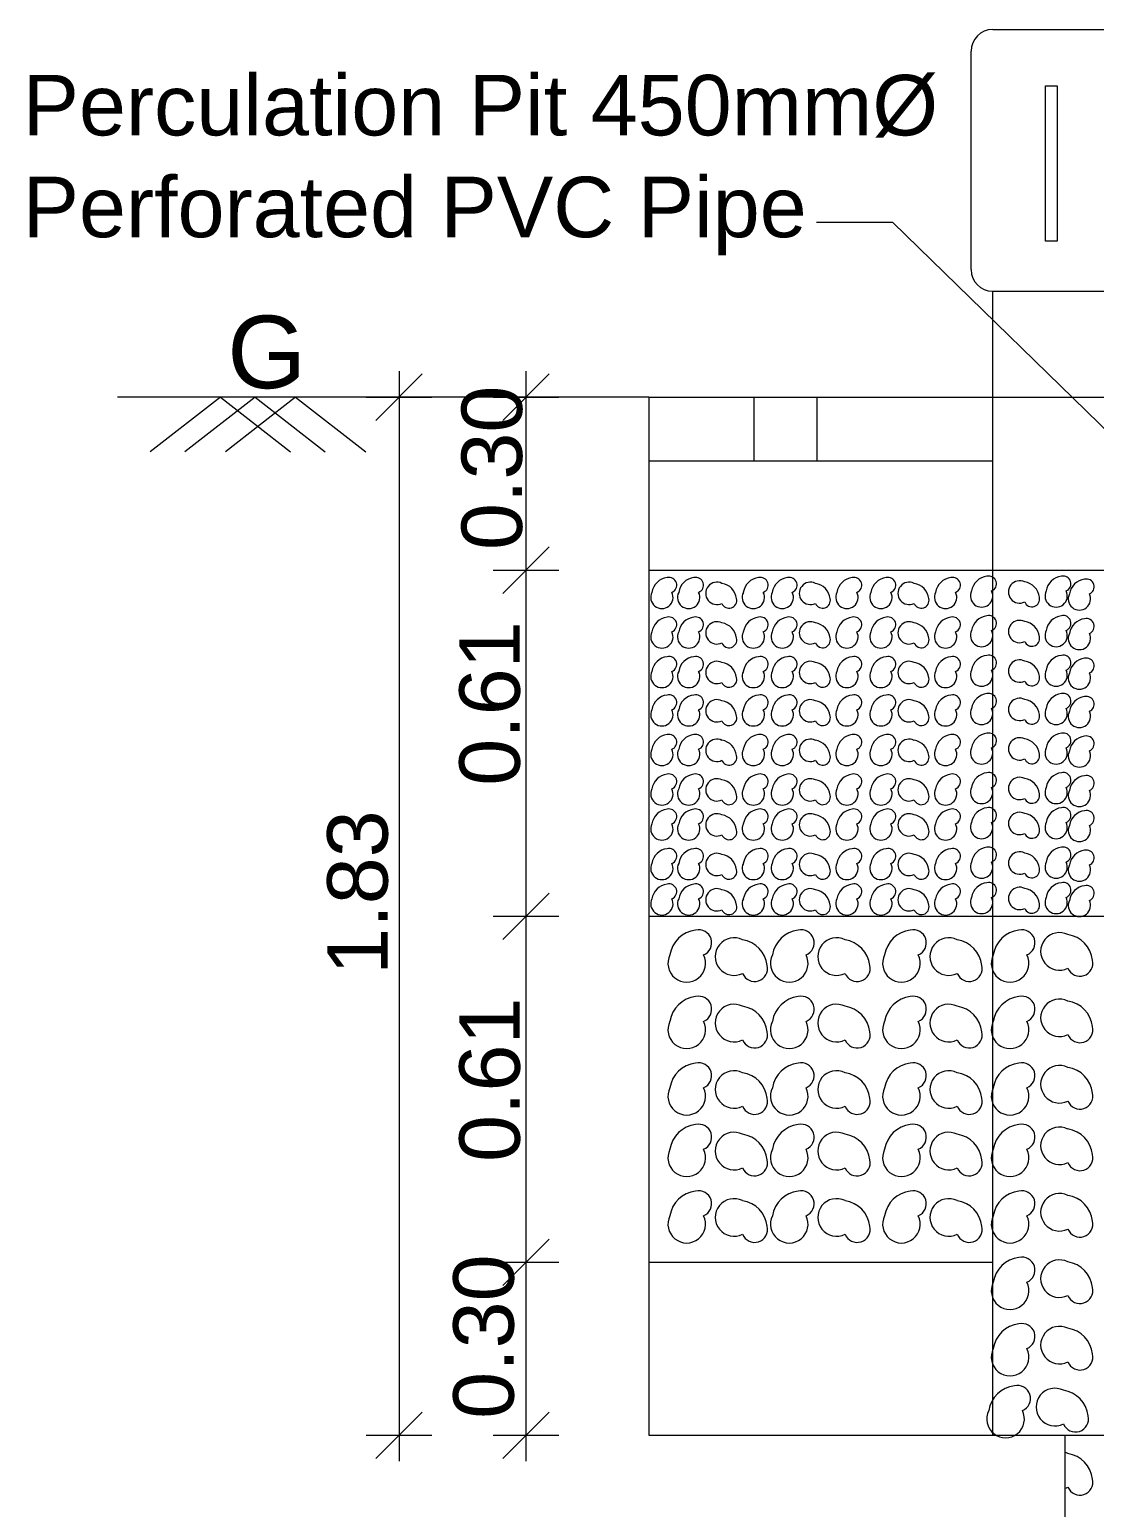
# Model space of a CAD drawing. Header units: metres. Extents: x -3129379 to 8446, y 1795 to 1612176.
# Drawn here: x -1560458.386 to -1560457.065, y 43123.086 to 43124.919 of the extents above; entities that cross this region are included whole.
import ezdxf

# ---------------------------------------------------------------- set-up
doc = ezdxf.new("R2010")
doc.units = ezdxf.units.M
doc.header["$LTSCALE"] = 750
doc.header["$MEASUREMENT"] = 0
doc.linetypes.add('HIDDEN', pattern=[0.375, 0.25, -0.125])
doc.layers.get('0').update_dxf_attribs({"lineweight": 5})
doc.styles.get("Standard").update_dxf_attribs({"font": 'arial.ttf'})

# ---------------------------------------------------------------- blocks, each defined once
blk = doc.blocks.new('RWH')
for p, q in [((2940.7392, -2949.5552), (2942.2352, -2949.5552)), ((2940.6498, -2950.5477), (2940.6498, -2949.6446)), ((2940.9578, -2949.7883), (2941.0057, -2949.7883)), ((2940.9578, -2950.4295), (2940.9578, -2949.7883)), ((2941.0057, -2949.7883), (2941.0057, -2950.4295)), ((2941.0057, -2950.4295), (2940.9578, -2950.4295)), ((2940.7392, -2950.6371), (2942.2352, -2950.6371)), ((2940.7392, -2955.3661), (2940.7392, -2950.6371)), ((2938.1886, -2951.1714), (2938.3811, -2950.9789)), ((2938.2849, -2950.9677), (2938.2849, -2955.4736)), ((2938.7135, -2951.1714), (2938.906, -2950.9789)), ((2938.8097, -2950.9677), (2938.8097, -2955.4736)), ((2937.5467, -2951.0752), (2937.2567, -2951.3001)), ((2937.6897, -2951.0752), (2937.3996, -2951.3001)), ((2937.5467, -2951.0752), (2937.8368, -2951.3001)), ((2937.8576, -2951.0752), (2937.5675, -2951.3001)), ((2937.6897, -2951.0752), (2937.9797, -2951.3001)), ((2937.8576, -2951.0752), (2938.1477, -2951.3001)), ((2938.1487, -2951.0752), (2938.421, -2951.0752)), ((2938.6736, -2951.0752), (2938.9459, -2951.0752)), ((2939.3176, -2951.0752), (2943.6085, -2951.0752)), ((2939.3176, -2951.0752), (2939.3176, -2955.3661)), ((2939.3176, -2951.3385), (2940.7392, -2951.3385)), ((2938.7135, -2951.8866), (2938.906, -2951.694)), ((2938.6736, -2951.7903), (2938.9459, -2951.7903)), ((2939.3176, -2951.7903), (2942.2352, -2951.7903)), ((2938.7135, -2953.3169), (2938.906, -2953.1244)), ((2938.6736, -2953.2206), (2938.9459, -2953.2206)), ((2939.3176, -2953.2206), (2943.6085, -2953.2206)), ((2938.7135, -2954.7472), (2938.906, -2954.5547)), ((2938.6736, -2954.6509), (2938.9459, -2954.6509)), ((2939.3176, -2954.6509), (2940.7392, -2954.6509)), ((2938.1886, -2955.4623), (2938.3811, -2955.2698)), ((2938.7135, -2955.4623), (2938.906, -2955.2698)), ((2938.1487, -2955.3661), (2938.421, -2955.3661)), ((2938.6736, -2955.3661), (2938.9459, -2955.3661)), ((2939.3176, -2955.3661), (2941.0372, -2955.3661)), ((2941.0372, -2955.3661), (2941.0372, -2957.7464))]:
    blk.add_line(p, q)
at = {"linetype": 'HIDDEN', "ltscale": 2}
blk.add_line((2939.3176, -2951.0752), (2937.1205, -2951.0752), dxfattribs=at)
at = {"linetype": 'HIDDEN'}
for p, q in [((2939.7511, -2951.0752), (2939.7511, -2951.3385)), ((2940.0122, -2951.0752), (2940.0122, -2951.3385)), ((2941.0372, -2955.3661), (2941.9372, -2955.3661))]:
    blk.add_line(p, q, dxfattribs=at)
blk.add_lwpolyline([(2941.3397, -2951.3389), (2940.3263, -2950.3525), (2940.0104, -2950.3525)])
for centre, radius, start, end in [((2940.7392, -2949.6446), 0.0894, 90, 180), ((2940.7392, -2950.5477), 0.0894, 180, 270), ((2939.4019, -2951.8927), 0.0724, 96.73579, 171.18072), ((2939.401, -2951.8519), 0.032, 291.98364, 103.6967), ((2939.5126, -2951.8927), 0.0724, 96.73579, 171.18072), ((2939.5117, -2951.8519), 0.032, 291.98364, 103.6967), ((2939.5989, -2951.8858), 0.0462, 63.29726, 296.70274), ((2939.6085, -2951.916), 0.0724, 6.73579, 81.18072), ((2939.7799, -2951.8927), 0.0724, 96.73579, 171.18072), ((2939.779, -2951.8519), 0.032, 291.98364, 103.6967), ((2939.8996, -2951.8927), 0.0724, 96.73579, 171.18072), ((2939.8986, -2951.8519), 0.032, 291.98364, 103.6967), ((2939.9858, -2951.8858), 0.0462, 63.29726, 296.70274), ((2939.9955, -2951.916), 0.0724, 6.73579, 81.18072), ((2940.1669, -2951.8927), 0.0724, 96.73579, 171.18072), ((2940.166, -2951.8519), 0.032, 291.98364, 103.6967), ((2940.3075, -2951.8927), 0.0724, 96.73579, 171.18072), ((2940.3066, -2951.8519), 0.032, 291.98364, 103.6967), ((2940.3937, -2951.8858), 0.0462, 63.29726, 296.70274), ((2940.4034, -2951.916), 0.0724, 6.73579, 81.18072), ((2940.5748, -2951.8927), 0.0724, 96.73579, 171.18072), ((2940.5739, -2951.8519), 0.032, 291.98364, 103.6967), ((2940.7237, -2951.8869), 0.0724, 96.73579, 171.18072), ((2940.7228, -2951.8461), 0.032, 291.98364, 103.6967), ((2940.8508, -2951.88), 0.0462, 63.29726, 296.70274), ((2940.8605, -2951.9102), 0.0724, 6.73579, 81.18072), ((2941.0319, -2951.8869), 0.0724, 96.73579, 171.18072), ((2941.031, -2951.8461), 0.032, 291.98364, 103.6967), ((2941.128, -2951.8992), 0.0724, 96.73579, 171.18072), ((2941.127, -2951.8584), 0.032, 291.98364, 103.6967), ((2939.3717, -2951.9024), 0.0462, 153.29726, 26.70274), ((2939.4824, -2951.9024), 0.0462, 153.29726, 26.70274), ((2939.6493, -2951.9151), 0.032, 201.98364, 13.6967), ((2939.7497, -2951.9024), 0.0462, 153.29726, 26.70274), ((2939.8693, -2951.9024), 0.0462, 153.29726, 26.70274), ((2940.0363, -2951.9151), 0.032, 201.98364, 13.6967), ((2940.1367, -2951.9024), 0.0462, 153.29726, 26.70274), ((2940.2773, -2951.9024), 0.0462, 153.29726, 26.70274), ((2940.4442, -2951.9151), 0.032, 201.98364, 13.6967), ((2940.5446, -2951.9024), 0.0462, 153.29726, 26.70274), ((2940.6935, -2951.8966), 0.0462, 153.29726, 26.70274), ((2940.9013, -2951.9093), 0.032, 201.98364, 13.6967), ((2941.0017, -2951.8966), 0.0462, 153.29726, 26.70274), ((2941.0977, -2951.9088), 0.0462, 153.29726, 26.70274), ((2939.401, -2952.0154), 0.032, 291.98364, 103.6967), ((2939.5117, -2952.0154), 0.032, 291.98364, 103.6967), ((2939.779, -2952.0154), 0.032, 291.98364, 103.6967), ((2939.8986, -2952.0154), 0.032, 291.98364, 103.6967), ((2940.166, -2952.0154), 0.032, 291.98364, 103.6967), ((2940.3066, -2952.0154), 0.032, 291.98364, 103.6967), ((2940.5739, -2952.0154), 0.032, 291.98364, 103.6967), ((2940.7237, -2952.0504), 0.0724, 96.73579, 171.18072), ((2940.7228, -2952.0096), 0.032, 291.98364, 103.6967), ((2941.0319, -2952.0504), 0.0724, 96.73579, 171.18072), ((2941.031, -2952.0096), 0.032, 291.98364, 103.6967), ((2939.4019, -2952.0562), 0.0724, 96.73579, 171.18072), ((2939.5126, -2952.0562), 0.0724, 96.73579, 171.18072), ((2939.5989, -2952.0492), 0.0462, 63.29726, 296.70274), ((2939.6085, -2952.0795), 0.0724, 6.73579, 81.18072), ((2939.7799, -2952.0562), 0.0724, 96.73579, 171.18072), ((2939.8996, -2952.0562), 0.0724, 96.73579, 171.18072), ((2939.9858, -2952.0492), 0.0462, 63.29726, 296.70274), ((2939.9955, -2952.0795), 0.0724, 6.73579, 81.18072), ((2940.1669, -2952.0562), 0.0724, 96.73579, 171.18072), ((2940.3075, -2952.0562), 0.0724, 96.73579, 171.18072), ((2940.3937, -2952.0492), 0.0462, 63.29726, 296.70274), ((2940.4034, -2952.0795), 0.0724, 6.73579, 81.18072), ((2940.5748, -2952.0562), 0.0724, 96.73579, 171.18072), ((2940.6935, -2952.0601), 0.0462, 153.29726, 26.70274), ((2940.8508, -2952.0435), 0.0462, 63.29726, 296.70274), ((2940.8605, -2952.0737), 0.0724, 6.73579, 81.18072), ((2941.0017, -2952.0601), 0.0462, 153.29726, 26.70274), ((2941.128, -2952.0626), 0.0724, 96.73579, 171.18072), ((2941.127, -2952.0219), 0.032, 291.98364, 103.6967), ((2939.3717, -2952.0659), 0.0462, 153.29726, 26.70274), ((2939.4824, -2952.0659), 0.0462, 153.29726, 26.70274), ((2939.6493, -2952.0786), 0.032, 201.98364, 13.6967), ((2939.7497, -2952.0659), 0.0462, 153.29726, 26.70274), ((2939.8693, -2952.0659), 0.0462, 153.29726, 26.70274), ((2940.0363, -2952.0786), 0.032, 201.98364, 13.6967), ((2940.1367, -2952.0659), 0.0462, 153.29726, 26.70274), ((2940.2773, -2952.0659), 0.0462, 153.29726, 26.70274), ((2940.4442, -2952.0786), 0.032, 201.98364, 13.6967), ((2940.5446, -2952.0659), 0.0462, 153.29726, 26.70274), ((2940.9013, -2952.0728), 0.032, 201.98364, 13.6967), ((2941.0977, -2952.0723), 0.0462, 153.29726, 26.70274), ((2939.4019, -2952.2196), 0.0724, 96.73579, 171.18072), ((2939.401, -2952.1789), 0.032, 291.98364, 103.6967), ((2939.5126, -2952.2196), 0.0724, 96.73579, 171.18072), ((2939.5117, -2952.1789), 0.032, 291.98364, 103.6967), ((2939.5989, -2952.2127), 0.0462, 63.29726, 296.70274), ((2939.7799, -2952.2196), 0.0724, 96.73579, 171.18072), ((2939.779, -2952.1789), 0.032, 291.98364, 103.6967), ((2939.8996, -2952.2196), 0.0724, 96.73579, 171.18072), ((2939.8986, -2952.1789), 0.032, 291.98364, 103.6967), ((2939.9858, -2952.2127), 0.0462, 63.29726, 296.70274), ((2940.1669, -2952.2196), 0.0724, 96.73579, 171.18072), ((2940.166, -2952.1789), 0.032, 291.98364, 103.6967), ((2940.3075, -2952.2196), 0.0724, 96.73579, 171.18072), ((2940.3066, -2952.1789), 0.032, 291.98364, 103.6967), ((2940.3937, -2952.2127), 0.0462, 63.29726, 296.70274), ((2940.5748, -2952.2196), 0.0724, 96.73579, 171.18072), ((2940.5739, -2952.1789), 0.032, 291.98364, 103.6967), ((2940.7237, -2952.2139), 0.0724, 96.73579, 171.18072), ((2940.7228, -2952.1731), 0.032, 291.98364, 103.6967), ((2940.8508, -2952.2069), 0.0462, 63.29726, 296.70274), ((2940.8605, -2952.2371), 0.0724, 6.73579, 81.18072), ((2941.0319, -2952.2139), 0.0724, 96.73579, 171.18072), ((2941.031, -2952.1731), 0.032, 291.98364, 103.6967), ((2941.128, -2952.2261), 0.0724, 96.73579, 171.18072), ((2941.127, -2952.1853), 0.032, 291.98364, 103.6967), ((2939.3717, -2952.2293), 0.0462, 153.29726, 26.70274), ((2939.4824, -2952.2293), 0.0462, 153.29726, 26.70274), ((2939.6085, -2952.2429), 0.0724, 6.73579, 81.18072), ((2939.7497, -2952.2293), 0.0462, 153.29726, 26.70274), ((2939.8693, -2952.2293), 0.0462, 153.29726, 26.70274), ((2939.9955, -2952.2429), 0.0724, 6.73579, 81.18072), ((2940.1367, -2952.2293), 0.0462, 153.29726, 26.70274), ((2940.2773, -2952.2293), 0.0462, 153.29726, 26.70274), ((2940.4034, -2952.2429), 0.0724, 6.73579, 81.18072), ((2940.5446, -2952.2293), 0.0462, 153.29726, 26.70274), ((2940.6935, -2952.2235), 0.0462, 153.29726, 26.70274), ((2941.0017, -2952.2235), 0.0462, 153.29726, 26.70274), ((2941.0977, -2952.2358), 0.0462, 153.29726, 26.70274), ((2939.6493, -2952.242), 0.032, 201.98364, 13.6967), ((2940.0363, -2952.242), 0.032, 201.98364, 13.6967), ((2940.4442, -2952.242), 0.032, 201.98364, 13.6967), ((2940.9013, -2952.2362), 0.032, 201.98364, 13.6967), ((2939.4019, -2952.3781), 0.0724, 96.73579, 171.18072), ((2939.401, -2952.3373), 0.032, 291.98364, 103.6967), ((2939.5126, -2952.3781), 0.0724, 96.73579, 171.18072), ((2939.5117, -2952.3373), 0.032, 291.98364, 103.6967), ((2939.5989, -2952.3711), 0.0462, 63.29726, 296.70274), ((2939.6085, -2952.4014), 0.0724, 6.73579, 81.18072), ((2939.7799, -2952.3781), 0.0724, 96.73579, 171.18072), ((2939.779, -2952.3373), 0.032, 291.98364, 103.6967), ((2939.8996, -2952.3781), 0.0724, 96.73579, 171.18072), ((2939.8986, -2952.3373), 0.032, 291.98364, 103.6967), ((2939.9858, -2952.3711), 0.0462, 63.29726, 296.70274), ((2939.9955, -2952.4014), 0.0724, 6.73579, 81.18072), ((2940.1669, -2952.3781), 0.0724, 96.73579, 171.18072), ((2940.166, -2952.3373), 0.032, 291.98364, 103.6967), ((2940.3075, -2952.3781), 0.0724, 96.73579, 171.18072), ((2940.3066, -2952.3373), 0.032, 291.98364, 103.6967), ((2940.3937, -2952.3711), 0.0462, 63.29726, 296.70274), ((2940.4034, -2952.4014), 0.0724, 6.73579, 81.18072), ((2940.5748, -2952.3781), 0.0724, 96.73579, 171.18072), ((2940.5739, -2952.3373), 0.032, 291.98364, 103.6967), ((2940.7237, -2952.3723), 0.0724, 96.73579, 171.18072), ((2940.7228, -2952.3315), 0.032, 291.98364, 103.6967), ((2940.8508, -2952.3654), 0.0462, 63.29726, 296.70274), ((2940.8605, -2952.3956), 0.0724, 6.73579, 81.18072), ((2941.0319, -2952.3723), 0.0724, 96.73579, 171.18072), ((2941.031, -2952.3315), 0.032, 291.98364, 103.6967), ((2941.128, -2952.3845), 0.0724, 96.73579, 171.18072), ((2941.127, -2952.3437), 0.032, 291.98364, 103.6967), ((2939.3717, -2952.3877), 0.0462, 153.29726, 26.70274), ((2939.4824, -2952.3877), 0.0462, 153.29726, 26.70274), ((2939.6493, -2952.4004), 0.032, 201.98364, 13.6967), ((2939.7497, -2952.3877), 0.0462, 153.29726, 26.70274), ((2939.8693, -2952.3877), 0.0462, 153.29726, 26.70274), ((2940.0363, -2952.4004), 0.032, 201.98364, 13.6967), ((2940.1367, -2952.3877), 0.0462, 153.29726, 26.70274), ((2940.2773, -2952.3877), 0.0462, 153.29726, 26.70274), ((2940.4442, -2952.4004), 0.032, 201.98364, 13.6967), ((2940.5446, -2952.3877), 0.0462, 153.29726, 26.70274), ((2940.6935, -2952.382), 0.0462, 153.29726, 26.70274), ((2940.9013, -2952.3947), 0.032, 201.98364, 13.6967), ((2941.0017, -2952.382), 0.0462, 153.29726, 26.70274), ((2941.0977, -2952.3942), 0.0462, 153.29726, 26.70274), ((2939.4019, -2952.5415), 0.0724, 96.73579, 171.18072), ((2939.401, -2952.5008), 0.032, 291.98364, 103.6967), ((2939.5126, -2952.5415), 0.0724, 96.73579, 171.18072), ((2939.5117, -2952.5008), 0.032, 291.98364, 103.6967), ((2939.7799, -2952.5415), 0.0724, 96.73579, 171.18072), ((2939.779, -2952.5008), 0.032, 291.98364, 103.6967), ((2939.8996, -2952.5415), 0.0724, 96.73579, 171.18072), ((2939.8986, -2952.5008), 0.032, 291.98364, 103.6967), ((2940.1669, -2952.5415), 0.0724, 96.73579, 171.18072), ((2940.166, -2952.5008), 0.032, 291.98364, 103.6967), ((2940.3075, -2952.5415), 0.0724, 96.73579, 171.18072), ((2940.3066, -2952.5008), 0.032, 291.98364, 103.6967), ((2940.5748, -2952.5415), 0.0724, 96.73579, 171.18072), ((2940.5739, -2952.5008), 0.032, 291.98364, 103.6967), ((2940.7237, -2952.5358), 0.0724, 96.73579, 171.18072), ((2940.7228, -2952.495), 0.032, 291.98364, 103.6967), ((2941.0319, -2952.5358), 0.0724, 96.73579, 171.18072), ((2941.031, -2952.495), 0.032, 291.98364, 103.6967), ((2939.3717, -2952.5512), 0.0462, 153.29726, 26.70274), ((2939.4824, -2952.5512), 0.0462, 153.29726, 26.70274), ((2939.5989, -2952.5346), 0.0462, 63.29726, 296.70274), ((2939.6085, -2952.5648), 0.0724, 6.73579, 81.18072), ((2939.7497, -2952.5512), 0.0462, 153.29726, 26.70274), ((2939.8693, -2952.5512), 0.0462, 153.29726, 26.70274), ((2939.9858, -2952.5346), 0.0462, 63.29726, 296.70274), ((2939.9955, -2952.5648), 0.0724, 6.73579, 81.18072), ((2940.1367, -2952.5512), 0.0462, 153.29726, 26.70274), ((2940.2773, -2952.5512), 0.0462, 153.29726, 26.70274), ((2940.3937, -2952.5346), 0.0462, 63.29726, 296.70274), ((2940.4034, -2952.5648), 0.0724, 6.73579, 81.18072), ((2940.5446, -2952.5512), 0.0462, 153.29726, 26.70274), ((2940.6935, -2952.5454), 0.0462, 153.29726, 26.70274), ((2940.8508, -2952.5288), 0.0462, 63.29726, 296.70274), ((2940.8605, -2952.559), 0.0724, 6.73579, 81.18072), ((2941.0017, -2952.5454), 0.0462, 153.29726, 26.70274), ((2941.128, -2952.548), 0.0724, 96.73579, 171.18072), ((2941.127, -2952.5072), 0.032, 291.98364, 103.6967), ((2939.6493, -2952.5639), 0.032, 201.98364, 13.6967), ((2940.0363, -2952.5639), 0.032, 201.98364, 13.6967), ((2940.4442, -2952.5639), 0.032, 201.98364, 13.6967), ((2940.9013, -2952.5581), 0.032, 201.98364, 13.6967), ((2941.0977, -2952.5577), 0.0462, 153.29726, 26.70274), ((2939.4019, -2952.705), 0.0724, 96.73579, 171.18072), ((2939.401, -2952.6642), 0.032, 291.98364, 103.6967), ((2939.5126, -2952.705), 0.0724, 96.73579, 171.18072), ((2939.5117, -2952.6642), 0.032, 291.98364, 103.6967), ((2939.5989, -2952.6981), 0.0462, 63.29726, 296.70274), ((2939.7799, -2952.705), 0.0724, 96.73579, 171.18072), ((2939.779, -2952.6642), 0.032, 291.98364, 103.6967), ((2939.8996, -2952.705), 0.0724, 96.73579, 171.18072), ((2939.8986, -2952.6642), 0.032, 291.98364, 103.6967), ((2939.9858, -2952.6981), 0.0462, 63.29726, 296.70274), ((2940.1669, -2952.705), 0.0724, 96.73579, 171.18072), ((2940.166, -2952.6642), 0.032, 291.98364, 103.6967), ((2940.3075, -2952.705), 0.0724, 96.73579, 171.18072), ((2940.3066, -2952.6642), 0.032, 291.98364, 103.6967), ((2940.3937, -2952.6981), 0.0462, 63.29726, 296.70274), ((2940.5748, -2952.705), 0.0724, 96.73579, 171.18072), ((2940.5739, -2952.6642), 0.032, 291.98364, 103.6967), ((2940.7237, -2952.6992), 0.0724, 96.73579, 171.18072), ((2940.7228, -2952.6585), 0.032, 291.98364, 103.6967), ((2940.8508, -2952.6923), 0.0462, 63.29726, 296.70274), ((2940.8605, -2952.7225), 0.0724, 6.73579, 81.18072), ((2941.0319, -2952.6992), 0.0724, 96.73579, 171.18072), ((2941.031, -2952.6585), 0.032, 291.98364, 103.6967), ((2941.128, -2952.7115), 0.0724, 96.73579, 171.18072), ((2941.127, -2952.6707), 0.032, 291.98364, 103.6967), ((2939.3717, -2952.7147), 0.0462, 153.29726, 26.70274), ((2939.4824, -2952.7147), 0.0462, 153.29726, 26.70274), ((2939.6085, -2952.7283), 0.0724, 6.73579, 81.18072), ((2939.7497, -2952.7147), 0.0462, 153.29726, 26.70274), ((2939.8693, -2952.7147), 0.0462, 153.29726, 26.70274), ((2939.9955, -2952.7283), 0.0724, 6.73579, 81.18072), ((2940.1367, -2952.7147), 0.0462, 153.29726, 26.70274), ((2940.2773, -2952.7147), 0.0462, 153.29726, 26.70274), ((2940.4034, -2952.7283), 0.0724, 6.73579, 81.18072), ((2940.5446, -2952.7147), 0.0462, 153.29726, 26.70274), ((2940.6935, -2952.7089), 0.0462, 153.29726, 26.70274), ((2940.9013, -2952.7216), 0.032, 201.98364, 13.6967), ((2941.0017, -2952.7089), 0.0462, 153.29726, 26.70274), ((2941.0977, -2952.7211), 0.0462, 153.29726, 26.70274), ((2939.4019, -2952.8497), 0.0724, 96.73579, 171.18072), ((2939.401, -2952.8089), 0.032, 291.98364, 103.6967), ((2939.5126, -2952.8497), 0.0724, 96.73579, 171.18072), ((2939.5117, -2952.8089), 0.032, 291.98364, 103.6967), ((2939.6493, -2952.7274), 0.032, 201.98364, 13.6967), ((2939.7799, -2952.8497), 0.0724, 96.73579, 171.18072), ((2939.779, -2952.8089), 0.032, 291.98364, 103.6967), ((2939.8996, -2952.8497), 0.0724, 96.73579, 171.18072), ((2939.8986, -2952.8089), 0.032, 291.98364, 103.6967), ((2940.0363, -2952.7274), 0.032, 201.98364, 13.6967), ((2940.1669, -2952.8497), 0.0724, 96.73579, 171.18072), ((2940.166, -2952.8089), 0.032, 291.98364, 103.6967), ((2940.3075, -2952.8497), 0.0724, 96.73579, 171.18072), ((2940.3066, -2952.8089), 0.032, 291.98364, 103.6967), ((2940.4442, -2952.7274), 0.032, 201.98364, 13.6967), ((2940.5748, -2952.8497), 0.0724, 96.73579, 171.18072), ((2940.5739, -2952.8089), 0.032, 291.98364, 103.6967), ((2940.7237, -2952.8439), 0.0724, 96.73579, 171.18072), ((2940.7228, -2952.8032), 0.032, 291.98364, 103.6967), ((2941.0319, -2952.8439), 0.0724, 96.73579, 171.18072), ((2941.031, -2952.8032), 0.032, 291.98364, 103.6967), ((2939.3717, -2952.8594), 0.0462, 153.29726, 26.70274), ((2939.4824, -2952.8594), 0.0462, 153.29726, 26.70274), ((2939.5989, -2952.8428), 0.0462, 63.29726, 296.70274), ((2939.6085, -2952.873), 0.0724, 6.73579, 81.18072), ((2939.7497, -2952.8594), 0.0462, 153.29726, 26.70274), ((2939.8693, -2952.8594), 0.0462, 153.29726, 26.70274), ((2939.9858, -2952.8428), 0.0462, 63.29726, 296.70274), ((2939.9955, -2952.873), 0.0724, 6.73579, 81.18072), ((2940.1367, -2952.8594), 0.0462, 153.29726, 26.70274), ((2940.2773, -2952.8594), 0.0462, 153.29726, 26.70274), ((2940.3937, -2952.8428), 0.0462, 63.29726, 296.70274), ((2940.4034, -2952.873), 0.0724, 6.73579, 81.18072), ((2940.5446, -2952.8594), 0.0462, 153.29726, 26.70274), ((2940.6935, -2952.8536), 0.0462, 153.29726, 26.70274), ((2940.8508, -2952.837), 0.0462, 63.29726, 296.70274), ((2940.8605, -2952.8672), 0.0724, 6.73579, 81.18072), ((2941.0017, -2952.8536), 0.0462, 153.29726, 26.70274), ((2941.128, -2952.8562), 0.0724, 96.73579, 171.18072), ((2941.127, -2952.8154), 0.032, 291.98364, 103.6967), ((2939.6493, -2952.8721), 0.032, 201.98364, 13.6967), ((2940.0363, -2952.8721), 0.032, 201.98364, 13.6967), ((2940.4442, -2952.8721), 0.032, 201.98364, 13.6967), ((2940.9013, -2952.8663), 0.032, 201.98364, 13.6967), ((2941.0977, -2952.8658), 0.0462, 153.29726, 26.70274), ((2939.4019, -2953.0132), 0.0724, 96.73579, 171.18072), ((2939.401, -2952.9724), 0.032, 291.98364, 103.6967), ((2939.5126, -2953.0132), 0.0724, 96.73579, 171.18072), ((2939.5117, -2952.9724), 0.032, 291.98364, 103.6967), ((2939.5989, -2953.0063), 0.0462, 63.29726, 296.70274), ((2939.7799, -2953.0132), 0.0724, 96.73579, 171.18072), ((2939.779, -2952.9724), 0.032, 291.98364, 103.6967), ((2939.8996, -2953.0132), 0.0724, 96.73579, 171.18072), ((2939.8986, -2952.9724), 0.032, 291.98364, 103.6967), ((2939.9858, -2953.0063), 0.0462, 63.29726, 296.70274), ((2940.1669, -2953.0132), 0.0724, 96.73579, 171.18072), ((2940.166, -2952.9724), 0.032, 291.98364, 103.6967), ((2940.3075, -2953.0132), 0.0724, 96.73579, 171.18072), ((2940.3066, -2952.9724), 0.032, 291.98364, 103.6967), ((2940.3937, -2953.0063), 0.0462, 63.29726, 296.70274), ((2940.5748, -2953.0132), 0.0724, 96.73579, 171.18072), ((2940.5739, -2952.9724), 0.032, 291.98364, 103.6967), ((2940.7237, -2953.0074), 0.0724, 96.73579, 171.18072), ((2940.7228, -2952.9666), 0.032, 291.98364, 103.6967), ((2940.8508, -2953.0005), 0.0462, 63.29726, 296.70274), ((2940.8605, -2953.0307), 0.0724, 6.73579, 81.18072), ((2941.0319, -2953.0074), 0.0724, 96.73579, 171.18072), ((2941.031, -2952.9666), 0.032, 291.98364, 103.6967), ((2941.128, -2953.0196), 0.0724, 96.73579, 171.18072), ((2941.127, -2952.9789), 0.032, 291.98364, 103.6967), ((2939.3717, -2953.0229), 0.0462, 153.29726, 26.70274), ((2939.4824, -2953.0229), 0.0462, 153.29726, 26.70274), ((2939.6085, -2953.0365), 0.0724, 6.73579, 81.18072), ((2939.7497, -2953.0229), 0.0462, 153.29726, 26.70274), ((2939.8693, -2953.0229), 0.0462, 153.29726, 26.70274), ((2939.9955, -2953.0365), 0.0724, 6.73579, 81.18072), ((2940.1367, -2953.0229), 0.0462, 153.29726, 26.70274), ((2940.2773, -2953.0229), 0.0462, 153.29726, 26.70274), ((2940.4034, -2953.0365), 0.0724, 6.73579, 81.18072), ((2940.5446, -2953.0229), 0.0462, 153.29726, 26.70274), ((2940.6935, -2953.0171), 0.0462, 153.29726, 26.70274), ((2940.9013, -2953.0298), 0.032, 201.98364, 13.6967), ((2941.0017, -2953.0171), 0.0462, 153.29726, 26.70274), ((2941.0977, -2953.0293), 0.0462, 153.29726, 26.70274), ((2939.6493, -2953.0356), 0.032, 201.98364, 13.6967), ((2940.0363, -2953.0356), 0.032, 201.98364, 13.6967), ((2940.4442, -2953.0356), 0.032, 201.98364, 13.6967), ((2940.7237, -2953.1538), 0.0724, 96.73579, 171.18072), ((2940.7228, -2953.113), 0.032, 291.98364, 103.6967), ((2941.0319, -2953.1538), 0.0724, 96.73579, 171.18072), ((2941.031, -2953.113), 0.032, 291.98364, 103.6967), ((2939.4019, -2953.1596), 0.0724, 96.73579, 171.18072), ((2939.401, -2953.1188), 0.032, 291.98364, 103.6967), ((2939.5126, -2953.1596), 0.0724, 96.73579, 171.18072), ((2939.5117, -2953.1188), 0.032, 291.98364, 103.6967), ((2939.5989, -2953.1526), 0.0462, 63.29726, 296.70274), ((2939.6085, -2953.1829), 0.0724, 6.73579, 81.18072), ((2939.7799, -2953.1596), 0.0724, 96.73579, 171.18072), ((2939.779, -2953.1188), 0.032, 291.98364, 103.6967), ((2939.8996, -2953.1596), 0.0724, 96.73579, 171.18072), ((2939.8986, -2953.1188), 0.032, 291.98364, 103.6967), ((2939.9858, -2953.1526), 0.0462, 63.29726, 296.70274), ((2939.9955, -2953.1829), 0.0724, 6.73579, 81.18072), ((2940.1669, -2953.1596), 0.0724, 96.73579, 171.18072), ((2940.166, -2953.1188), 0.032, 291.98364, 103.6967), ((2940.3075, -2953.1596), 0.0724, 96.73579, 171.18072), ((2940.3066, -2953.1188), 0.032, 291.98364, 103.6967), ((2940.3937, -2953.1526), 0.0462, 63.29726, 296.70274), ((2940.4034, -2953.1829), 0.0724, 6.73579, 81.18072), ((2940.5748, -2953.1596), 0.0724, 96.73579, 171.18072), ((2940.5739, -2953.1188), 0.032, 291.98364, 103.6967), ((2940.6935, -2953.1635), 0.0462, 153.29726, 26.70274), ((2940.8508, -2953.1468), 0.0462, 63.29726, 296.70274), ((2940.8605, -2953.1771), 0.0724, 6.73579, 81.18072), ((2941.0017, -2953.1635), 0.0462, 153.29726, 26.70274), ((2941.128, -2953.166), 0.0724, 96.73579, 171.18072), ((2941.127, -2953.1252), 0.032, 291.98364, 103.6967), ((2939.3717, -2953.1692), 0.0462, 153.29726, 26.70274), ((2939.4824, -2953.1692), 0.0462, 153.29726, 26.70274), ((2939.6493, -2953.1819), 0.032, 201.98364, 13.6967), ((2939.7497, -2953.1692), 0.0462, 153.29726, 26.70274), ((2939.8693, -2953.1692), 0.0462, 153.29726, 26.70274), ((2940.0363, -2953.1819), 0.032, 201.98364, 13.6967), ((2940.1367, -2953.1692), 0.0462, 153.29726, 26.70274), ((2940.2773, -2953.1692), 0.0462, 153.29726, 26.70274), ((2940.4442, -2953.1819), 0.032, 201.98364, 13.6967), ((2940.5446, -2953.1692), 0.0462, 153.29726, 26.70274), ((2940.9013, -2953.1762), 0.032, 201.98364, 13.6967), ((2941.0977, -2953.1757), 0.0462, 153.29726, 26.70274), ((2939.5252, -2953.3989), 0.1216, 96.73579, 171.18072), ((2939.5237, -2953.3304), 0.0538, 291.98364, 103.6967), ((2939.6701, -2953.3873), 0.0777, 63.29726, 296.70274), ((2939.6864, -2953.4381), 0.1216, 6.73579, 81.18072), ((2939.9491, -2953.3989), 0.1216, 96.73579, 171.18072), ((2939.9476, -2953.3304), 0.0538, 291.98364, 103.6967), ((2940.094, -2953.3873), 0.0777, 63.29726, 296.70274), ((2940.1103, -2953.4381), 0.1216, 6.73579, 81.18072), ((2940.4128, -2953.3989), 0.1216, 96.73579, 171.18072), ((2940.4112, -2953.3304), 0.0538, 291.98364, 103.6967), ((2940.5577, -2953.3873), 0.0777, 63.29726, 296.70274), ((2940.5739, -2953.4381), 0.1216, 6.73579, 81.18072), ((2940.8619, -2953.3989), 0.1216, 96.73579, 171.18072), ((2940.8603, -2953.3304), 0.0538, 291.98364, 103.6967), ((2941.0153, -2953.3657), 0.0777, 63.29726, 296.70274), ((2941.0316, -2953.4165), 0.1216, 6.73579, 81.18072), ((2939.4745, -2953.4152), 0.0777, 153.29726, 26.70274), ((2939.8983, -2953.4152), 0.0777, 153.29726, 26.70274), ((2940.362, -2953.4152), 0.0777, 153.29726, 26.70274), ((2940.8111, -2953.4152), 0.0777, 153.29726, 26.70274), ((2939.7549, -2953.4365), 0.0538, 201.98364, 13.6967), ((2940.1788, -2953.4365), 0.0538, 201.98364, 13.6967), ((2940.6424, -2953.4365), 0.0538, 201.98364, 13.6967), ((2941.1001, -2953.4149), 0.0538, 201.98364, 13.6967), ((2939.5252, -2953.6736), 0.1216, 96.73579, 171.18072), ((2939.5237, -2953.6051), 0.0538, 291.98364, 103.6967), ((2939.9491, -2953.6736), 0.1216, 96.73579, 171.18072), ((2939.9476, -2953.6051), 0.0538, 291.98364, 103.6967), ((2940.4128, -2953.6736), 0.1216, 96.73579, 171.18072), ((2940.4112, -2953.6051), 0.0538, 291.98364, 103.6967), ((2940.8619, -2953.6736), 0.1216, 96.73579, 171.18072), ((2940.8603, -2953.6051), 0.0538, 291.98364, 103.6967), ((2941.0153, -2953.6403), 0.0777, 63.29726, 296.70274), ((2941.0316, -2953.6911), 0.1216, 6.73579, 81.18072), ((2939.6701, -2953.6619), 0.0777, 63.29726, 296.70274), ((2939.6864, -2953.7127), 0.1216, 6.73579, 81.18072), ((2940.094, -2953.6619), 0.0777, 63.29726, 296.70274), ((2940.1103, -2953.7127), 0.1216, 6.73579, 81.18072), ((2940.5577, -2953.6619), 0.0777, 63.29726, 296.70274), ((2940.5739, -2953.7127), 0.1216, 6.73579, 81.18072), ((2939.4745, -2953.6898), 0.0777, 153.29726, 26.70274), ((2939.8983, -2953.6898), 0.0777, 153.29726, 26.70274), ((2940.362, -2953.6898), 0.0777, 153.29726, 26.70274), ((2940.8111, -2953.6898), 0.0777, 153.29726, 26.70274), ((2941.1001, -2953.6896), 0.0538, 201.98364, 13.6967), ((2939.7549, -2953.7112), 0.0538, 201.98364, 13.6967), ((2940.1788, -2953.7112), 0.0538, 201.98364, 13.6967), ((2940.6424, -2953.7112), 0.0538, 201.98364, 13.6967), ((2939.5252, -2953.9482), 0.1216, 96.73579, 171.18072), ((2939.5237, -2953.8797), 0.0538, 291.98364, 103.6967), ((2939.6701, -2953.9365), 0.0777, 63.29726, 296.70274), ((2939.6864, -2953.9873), 0.1216, 6.73579, 81.18072), ((2939.9491, -2953.9482), 0.1216, 96.73579, 171.18072), ((2939.9476, -2953.8797), 0.0538, 291.98364, 103.6967), ((2940.094, -2953.9365), 0.0777, 63.29726, 296.70274), ((2940.1103, -2953.9873), 0.1216, 6.73579, 81.18072), ((2940.4128, -2953.9482), 0.1216, 96.73579, 171.18072), ((2940.4112, -2953.8797), 0.0538, 291.98364, 103.6967), ((2940.5577, -2953.9365), 0.0777, 63.29726, 296.70274), ((2940.5739, -2953.9873), 0.1216, 6.73579, 81.18072), ((2940.8619, -2953.9482), 0.1216, 96.73579, 171.18072), ((2940.8603, -2953.8797), 0.0538, 291.98364, 103.6967), ((2941.0153, -2953.9149), 0.0777, 63.29726, 296.70274), ((2941.0316, -2953.9657), 0.1216, 6.73579, 81.18072), ((2939.4745, -2953.9645), 0.0777, 153.29726, 26.70274), ((2939.8983, -2953.9645), 0.0777, 153.29726, 26.70274), ((2940.362, -2953.9645), 0.0777, 153.29726, 26.70274), ((2940.8111, -2953.9645), 0.0777, 153.29726, 26.70274), ((2939.7549, -2953.9858), 0.0538, 201.98364, 13.6967), ((2940.1788, -2953.9858), 0.0538, 201.98364, 13.6967), ((2940.6424, -2953.9858), 0.0538, 201.98364, 13.6967), ((2941.1001, -2953.9642), 0.0538, 201.98364, 13.6967), ((2939.5252, -2954.2026), 0.1216, 96.73579, 171.18072), ((2939.5237, -2954.1341), 0.0538, 291.98364, 103.6967), ((2939.6701, -2954.191), 0.0777, 63.29726, 296.70274), ((2939.6864, -2954.2417), 0.1216, 6.73579, 81.18072), ((2939.9491, -2954.2026), 0.1216, 96.73579, 171.18072), ((2939.9476, -2954.1341), 0.0538, 291.98364, 103.6967), ((2940.094, -2954.191), 0.0777, 63.29726, 296.70274), ((2940.1103, -2954.2417), 0.1216, 6.73579, 81.18072), ((2940.4128, -2954.2026), 0.1216, 96.73579, 171.18072), ((2940.4112, -2954.1341), 0.0538, 291.98364, 103.6967), ((2940.5577, -2954.191), 0.0777, 63.29726, 296.70274), ((2940.5739, -2954.2417), 0.1216, 6.73579, 81.18072), ((2940.8619, -2954.2026), 0.1216, 96.73579, 171.18072), ((2940.8603, -2954.1341), 0.0538, 291.98364, 103.6967), ((2941.0153, -2954.1694), 0.0777, 63.29726, 296.70274), ((2941.0316, -2954.2201), 0.1216, 6.73579, 81.18072), ((2939.4745, -2954.2189), 0.0777, 153.29726, 26.70274), ((2939.7549, -2954.2402), 0.0538, 201.98364, 13.6967), ((2939.8983, -2954.2189), 0.0777, 153.29726, 26.70274), ((2940.1788, -2954.2402), 0.0538, 201.98364, 13.6967), ((2940.362, -2954.2189), 0.0777, 153.29726, 26.70274), ((2940.6424, -2954.2402), 0.0538, 201.98364, 13.6967), ((2940.8111, -2954.2189), 0.0777, 153.29726, 26.70274), ((2941.1001, -2954.2186), 0.0538, 201.98364, 13.6967), ((2939.5252, -2954.4772), 0.1216, 96.73579, 171.18072), ((2939.5237, -2954.4087), 0.0538, 291.98364, 103.6967), ((2939.9491, -2954.4772), 0.1216, 96.73579, 171.18072), ((2939.9476, -2954.4087), 0.0538, 291.98364, 103.6967), ((2940.4128, -2954.4772), 0.1216, 96.73579, 171.18072), ((2940.4112, -2954.4087), 0.0538, 291.98364, 103.6967), ((2940.8619, -2954.4772), 0.1216, 96.73579, 171.18072), ((2940.8603, -2954.4087), 0.0538, 291.98364, 103.6967), ((2941.0153, -2954.444), 0.0777, 63.29726, 296.70274), ((2939.6701, -2954.4656), 0.0777, 63.29726, 296.70274), ((2939.6864, -2954.5164), 0.1216, 6.73579, 81.18072), ((2940.094, -2954.4656), 0.0777, 63.29726, 296.70274), ((2940.1103, -2954.5164), 0.1216, 6.73579, 81.18072), ((2940.5577, -2954.4656), 0.0777, 63.29726, 296.70274), ((2940.5739, -2954.5164), 0.1216, 6.73579, 81.18072), ((2941.0316, -2954.4948), 0.1216, 6.73579, 81.18072), ((2939.4745, -2954.4935), 0.0777, 153.29726, 26.70274), ((2939.8983, -2954.4935), 0.0777, 153.29726, 26.70274), ((2940.362, -2954.4935), 0.0777, 153.29726, 26.70274), ((2940.8111, -2954.4935), 0.0777, 153.29726, 26.70274), ((2941.1001, -2954.4932), 0.0538, 201.98364, 13.6967), ((2939.7549, -2954.5148), 0.0538, 201.98364, 13.6967), ((2940.1788, -2954.5148), 0.0538, 201.98364, 13.6967), ((2940.6424, -2954.5148), 0.0538, 201.98364, 13.6967), ((2940.8619, -2954.7519), 0.1216, 96.73579, 171.18072), ((2940.8603, -2954.6834), 0.0538, 291.98364, 103.6967), ((2941.0153, -2954.7186), 0.0777, 63.29726, 296.70274), ((2941.0316, -2954.7694), 0.1216, 6.73579, 81.18072), ((2940.8111, -2954.7681), 0.0777, 153.29726, 26.70274), ((2941.1001, -2954.7679), 0.0538, 201.98364, 13.6967), ((2940.8619, -2955.0265), 0.1216, 96.73579, 171.18072), ((2940.8603, -2954.958), 0.0538, 291.98364, 103.6967), ((2941.0153, -2954.9933), 0.0777, 63.29726, 296.70274), ((2941.0316, -2955.044), 0.1216, 6.73579, 81.18072), ((2940.8111, -2955.0428), 0.0777, 153.29726, 26.70274), ((2941.1001, -2955.0425), 0.0538, 201.98364, 13.6967), ((2940.8417, -2955.214), 0.0538, 291.98364, 103.6967), ((2940.8432, -2955.2825), 0.1216, 96.73579, 171.18072), ((2940.9967, -2955.2493), 0.0777, 63.29726, 296.70274), ((2941.013, -2955.3001), 0.1216, 6.73579, 81.18072), ((2940.7925, -2955.2988), 0.0777, 153.29726, 26.70274), ((2941.0815, -2955.2985), 0.0538, 201.98364, 13.6967), ((2941.0153, -2955.5108), 0.0777, 63.29726, 73.6936), ((2941.0316, -2955.5616), 0.1216, 6.73579, 81.18072), ((2941.0153, -2955.5108), 0.0777, 286.3064, 296.70274), ((2941.1001, -2955.56), 0.0538, 201.98364, 13.6967)]:
    blk.add_arc(centre, radius, start, end)
at = {"lineweight": -2}
for s, height, p in [('Perculation Pit 450mmØ', 0.250007, (2936.7288, -2949.9927)), ('Perforated PVC Pipe', 0.250007, (2936.7288, -2950.4136)), ('G', 0.3, (2937.5749, -2951.0378))]:
    blk.add_text(s, height=height, dxfattribs=at).set_placement(p)
for s, p in [('0.30', (2938.7934, -2951.7067)), ('0.61', (2938.7842, -2952.681)), ('1.83', (2938.2381, -2953.4623)), ('0.61', (2938.7842, -2954.2362)), ('0.30', (2938.7592, -2955.298))]:
    blk.add_text(s, height=0.25001, rotation=90, dxfattribs=at).set_placement(p)

msp = doc.modelspace()

# ---------------------------------------------------------------- block references
at = {"xscale": 0.3, "yscale": 0.3, "zscale": 0.3}
msp.add_blockref('RWH', (-1561339.41296, 44009.78567), dxfattribs=at)

doc.saveas('drawing.dxf')
